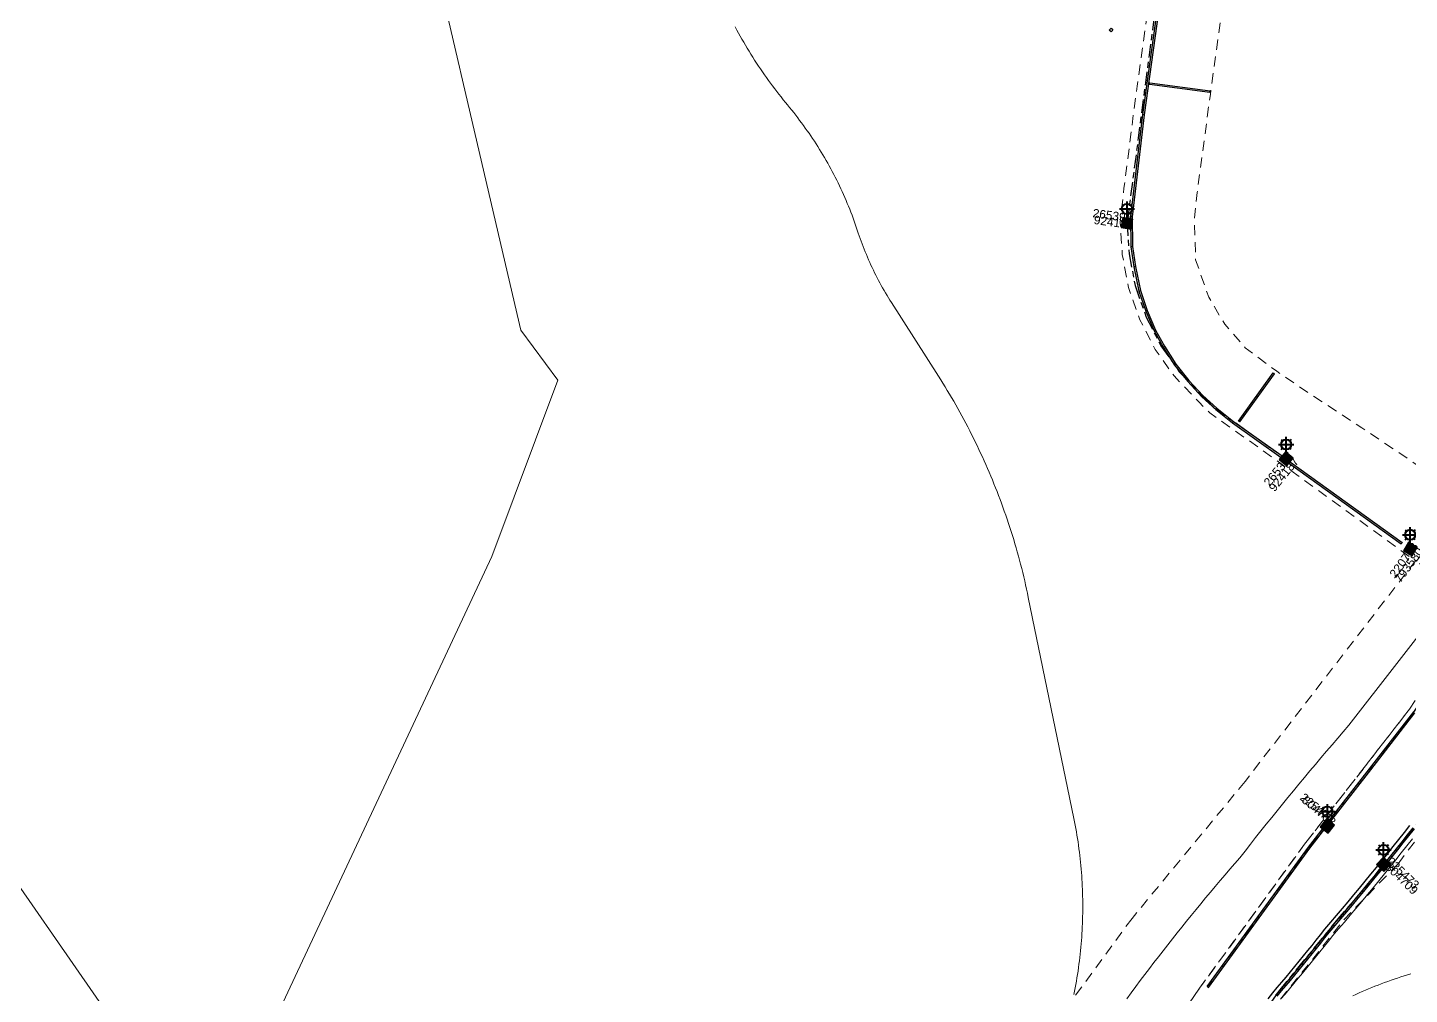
# Model space of a CAD drawing. Header units: metres. Extents: x 302931 to 308644, y 6253878 to 6257414.
# Drawn here: x 306748.6 to 307155, y 6254783.2 to 6255067.6 of the extents above; entities that cross this region are included whole.
import ezdxf
from ezdxf.enums import TextEntityAlignment as Align

# ---------------------------------------------------------------- set-up
doc = ezdxf.new("R2010")
doc.units = ezdxf.units.M
doc.linetypes.add('Cable Exist UG', pattern=[8.2, 4, -1.2, 1.8, -1.2])
doc.linetypes.add('Dash', pattern=[5, 3, -2])
doc.layers.get('0').update_dxf_attribs({"color": 6})
for name, color, linetype, lineweight in [('Cadastre Developer_SP_EXT', 9, 'Continuous', 5), ('Cadastre Land Parcels_SP_EXT', 9, 'Continuous', 5), ('Cadastre Roads_SP_EXT', 9, 'Continuous', 5)]:
    doc.layers.add(name, color=color, linetype=linetype, lineweight=lineweight)
for name, color, linetype in [('Duct_SP_EXT', 7, 'Continuous'), ('Equip_SP_SL_EXT', 7, 'Continuous'), ('Mains_HV_EXT', 7, 'Continuous'), ('Mains_LV_SL_EXT', 7, 'Continuous'), ('Mains_SL_EXT', 7, 'Continuous'), ('Services_SP_EXT', 7, 'Continuous'), ('SupportsUG_SP_LV_SL_EXT', 7, 'Continuous')]:
    doc.layers.add(name, color=color, linetype=linetype)
doc.styles.add('COLUMN_LABEL', font='arial.ttf')
doc.styles.add('iecARIAL', font='arial.ttf', dxfattribs={"height": 2})
doc.styles.add('POLE_LABEL', font='arial.ttf')
doc.styles.get("Standard").update_dxf_attribs({"font": 'arial.ttf'})

# ---------------------------------------------------------------- blocks, each defined once
blk = doc.blocks.new('COLUMN_EXT')
blk.add_hatch(color=256).paths.add_polyline_path([(-1.49, 1.48), (-1.49, -1.49), (1.48, -1.49), (1.48, 1.48)])
blk.add_lwpolyline([(-1.49, -1.49), (1.48, -1.49), (1.48, 1.48), (-1.49, 1.48)], close=True)
for tag, height, style, flags, p in [('STRUCTURE_PLANT_NUMBER', 0.2, 'POLE_LABEL', 9, (1.81, 0.03)), ('ASSET_NUM', 2.5, 'COLUMN_LABEL', 8, (2, 2)), ('STREET_CODE', 0.2, 'COLUMN_LABEL', 9, (1.81, -0.2))]:
    blk.add_attdef(tag, text='', height=height, dxfattribs=dict(style=style, flags=flags)).set_placement(p, align=Align.MIDDLE_LEFT)
at = {"flags": 1}
blk.add_attdef('Z', (1.81, -2.35), '', height=0.2, dxfattribs=at)
at = {"flags": 9}
for tag, p in [('COLUMN_TYPE', (1.81, -0.4)), ('OWNED_BY', (1.81, -0.6)), ('STATE', (1.81, -0.8)), ('USAGE', (1.81, -1)), ('STREETNAME', (1.81, -1.6)), ('SUBURB', (1.81, -1.8)), ('LEGEND', (1.81, -1.2)), ('LOCATION', (1.81, -1.4)), ('NOTES', (1.81, -2))]:
    blk.add_attdef(tag, text='', height=0.2, dxfattribs=at).set_placement(p, align=Align.MIDDLE_LEFT)
blk = doc.blocks.new('SL_LANTERN_EXT')
at = {"lineweight": 40}
for p, q in [((-2.25, 4.22), (2.25, 4.22)), ((-1.46, 5.68), (-1.06, 5.28)), ((0, 1.97), (0, 6.47)), ((1.46, 5.68), (1.06, 5.28)), ((-1.46, 2.76), (-1.06, 3.16)), ((0, 0), (0, 2.72)), ((1.46, 2.76), (1.06, 3.16))]:
    blk.add_line(p, q, dxfattribs=at)
blk.add_circle((0, 4.22), 1.5, dxfattribs=at)
at = {"style": 'iecARIAL', "flags": 8}
blk.add_attdef('ASSET_NUM', (1.5, 1.5), '', height=2.5, dxfattribs=at)
for tag, p, height, flags in [('OPERATING_VOLTAGE', (0.98, -1.65), 0.2, 9), ('ORIENTATION', (0.98, -1.85), 0.2, 9), ('OWNED_BY', (0.98, -2.05), 0.2, 9), ('STATE', (0.98, -2.25), 0.2, 9), ('CONSTRUCTED_VOLTAGE', (0.98, -0.65), 0.2, 9), ('CONTROL_TYPE', (0.98, -0.85), 0.2, 9), ('LANTERN_PURPOSE', (0.98, -1.05), 0.2, 9), ('LANTERN_TYPE', (0.98, -1.25), 0.2, 9), ('NO_PHASES', (0.98, -1.45), 0.2, 9), ('USAGE', (0.98, -2.45), 0.2, 9), ('CEXIST', (0.98, -2.65), 0.2, 9), ('CNEW', (0.98, -2.85), 0.2, 9), ('CNUMBER', (0.98, -3.05), 0.2, 9), ('CREMOVE', (0.98, -3.25), 0.2, 9), ('CREPLACE', (0.98, -3.45), 0.2, 9), ('LKINGHEIGHT', (0.98, -3.65), 0.2, 9), ('LBRACKET', (0.98, -3.85), 0.2, 9), ('LBRACKETVOCAB', (0.98, -4.05), 0.2, 9), ('LCATEGORY', (0.98, -4.25), 0.2, 9), ('LNUMBER', (2.18, -3.25), 2.5, 8), ('LCHARGE1', (0.98, -4.45), 0.2, 9), ('LCHARGE1PERCENT', (0.98, -4.65), 0.2, 9), ('LCHARGE2', (0.98, -4.85), 0.2, 9), ('LCHARGE2PERCENT', (0.98, -5.05), 0.2, 9), ('LCHARGE3', (0.98, -5.25), 0.2, 9), ('LCHARGE3PERCENT', (0.98, -5.45), 0.2, 9), ('LEXIST', (0.98, -5.65), 0.2, 9), ('LLAMP', (0.98, -5.85), 0.2, 9), ('LLAMPVOCAB', (0.98, -6.05), 0.2, 9), ('LMAST', (0.98, -6.25), 0.2, 9), ('LMASTVOCAB', (0.98, -6.45), 0.2, 9), ('LNEW', (0.98, -6.65), 0.2, 9), ('LANTNUMBER', (0.98, -6.85), 0.2, 9), ('LOUTREACH', (0.98, -7.25), 0.2, 9), ('LOUTREACHVOCAB', (0.98, -7.45), 0.2, 9), ('LRATECODE', (0.98, -7.65), 0.2, 9), ('LREMOVE', (0.98, -7.85), 0.2, 9), ('LREPLACE', (0.98, -8.05), 0.2, 9), ('LTYPE', (0.98, -8.25), 0.2, 9), ('STREETNAME', (0.98, -9.25), 0.2, 9), ('SUBURB', (0.98, -9.45), 0.2, 1), ('LTYPEVOCAB', (0.98, -8.45), 0.2, 9), ('LEGEND', (0.98, -8.65), 0.2, 9), ('LOCATION', (0.98, -8.85), 0.2, 9), ('NOTES', (0.98, -9.05), 0.2, 9)]:
    blk.add_attdef(tag, p, '', height=height, dxfattribs=dict(flags=flags))
blk = doc.blocks.new('CCP_EXT')
blk.add_wipeout([(0, 0.57), (0.57, 0), (0, -0.57), (-0.57, 0)])
blk.add_lwpolyline([(-0.57, 0), (0, 0.57), (0.57, 0), (0, -0.57), (-0.57, 0)])
at = {"flags": 1}
blk.add_attdef('Z', (0, 0), '', height=0.2, dxfattribs=at)
at = {"flags": 9}
for tag, p in [('CCP_TYPE', (0, 0)), ('CONSTRUCTED_VOLTAGE', (0, -0.2)), ('OPERATING_VOLTAGE', (0, -0.6)), ('ORIENTATION', (0, -0.8)), ('OWNED_BY', (0, -1)), ('STATE', (0, -1.8)), ('NO_PHASES', (0, -0.4)), ('USAGE', (0, -1.2)), ('LEGEND', (0, -1.4)), ('LIFE_SUPPORT', (0, -1.6)), ('NOTES', (0, -2))]:
    blk.add_attdef(tag, text='', height=0.2, dxfattribs=at).set_placement(p, align=Align.MIDDLE_LEFT)

msp = doc.modelspace()

# ---------------------------------------------------------------- linework, layer by layer
at = {"layer": 'Cadastre Developer_SP_EXT', "linetype": 'Dash', "flags": 128}
msp.add_lwpolyline([(307273.18, 6255293.24), (307277.26, 6255322.96), (307270.43, 6255323.54), (307264.45, 6255324.25), (307260.33, 6255323.88), (307250.8, 6255322.81), (307239.23, 6255323.38), (307232.14, 6255324.29), (307188.67, 6255330.25), (307188.67, 6255330.25), (307187.22, 6255330.5), (307178.17, 6255331.76), (307171.67, 6255332.56), (307161.41, 6255334.19), (307149.23, 6255336.3), (307145.41, 6255338.61), (307141.2, 6255342.6), (307135.55, 6255347.79), (307129.68, 6255349.83), (307123.55, 6255350.48), (307115.22, 6255348.79), (307111.48, 6255346.25), (307107.27, 6255343.25), (307103.88, 6255339.13), (307100.9, 6255332.82), (307100.25, 6255326.91), (307101.49, 6255319.95), (307103.4, 6255315.65), (307107.02, 6255310.29), (307108.57, 6255302.08), (307108.47, 6255299.43), (307099.78, 6255234.62), (307098.81, 6255227.74), (307091.57, 6255171.98), (307089.03, 6255153.64), (307079.02, 6255079.3), (307074.91, 6255050.45), (307071.05, 6255020.4), (307069.97, 6255010.27), (307070.57, 6255000.85), (307072.38, 6254991.2), (307075.76, 6254981.66), (307080.22, 6254972.97), (307085.78, 6254965.13), (307093.14, 6254957.4), (307096.28, 6254954.27), (307102.79, 6254949.68), (307117.58, 6254939.12), (307155.38, 6254911.73), (307157.06, 6254910.66), (307157.06, 6254910.66), (307171.64, 6254929.13), (307170.23, 6254930.16), (307168.02, 6254931.75), (307141.05, 6254949.86), (307126.63, 6254959.28), (307116.01, 6254966.52), (307106.71, 6254973.4), (307100.68, 6254980.4), (307095.97, 6254988.36), (307092.11, 6254999.34), (307091.75, 6255011.65), (307092.59, 6255019.14), (307096.46, 6255047.98), (307104.66, 6255107.36), (307112.87, 6255169.27), (307121.08, 6255232.27), (307130.01, 6255297.32), (307130.73, 6255301.42), (307132.78, 6255306.25), (307136.89, 6255310.35), (307139.78, 6255312.28), (307143.89, 6255313.49), (307152.7, 6255313.25), (307172.49, 6255310.47), (307238.08, 6255302.08), (307245.56, 6255300.15), (307251.96, 6255297.01), (307260.04, 6255294.55), (307273.18, 6255293.24)], close=True, dxfattribs=at)
at = {"layer": 'Cadastre Developer_SP_EXT', "linetype": 'Dash'}
for points in [[(307070.29, 6254751.5), (307093.31, 6254784.99), (307124.18, 6254827.37), (307155.05, 6254867.13), (307164.98, 6254882.59), (307166.56, 6254886.99), (307167.21, 6254890.46), (307167.3, 6254893.66), (307166.26, 6254899.16), (307164.4, 6254903.17), (307162.54, 6254905.81), (307160.34, 6254908.05), (307156.85, 6254910.82), (307106.65, 6254845.81), (307073.43, 6254805.52), (307055.97, 6254781.76)], [(307155.05, 6254867.13), (307142.11, 6254850.46), (307124.18, 6254827.37), (307093.31, 6254784.99), (307070.29, 6254751.5)], [(307117.13, 6254781.73), (307135.69, 6254805.13), (307151.65, 6254821.61), (307162.5, 6254835.94)]]:
    msp.add_lwpolyline(points, dxfattribs=at)
at = {"layer": 'Cadastre Land Parcels_SP_EXT', "linetype": 'Continuous'}
for points in [[(306705.58, 6254873.46), (306802.08, 6254734.39), (306885.2, 6254912.02), (306904.57, 6254963.94), (306893.65, 6254978.63), (306876.18, 6255053.88), (306875.69, 6255056.01), (306865.68, 6255098.92), (306853.57, 6255226.49), (306851.73, 6255258.09), (306840.61, 6255276.6), (306834.16, 6255290.52), (306833.17, 6255309.12), (306835.01, 6255325.74), (306838.15, 6255340.67), (306923.82, 6255531.57)], [(306923.82, 6255531.57), (306838.15, 6255340.67), (306835.01, 6255325.74), (306833.17, 6255309.12), (306834.16, 6255290.52), (306840.61, 6255276.6), (306851.73, 6255258.09), (306853.57, 6255226.49), (306865.68, 6255098.92), (306875.69, 6255056.01), (306876.18, 6255053.88), (306893.65, 6254978.63), (306904.57, 6254963.94), (306885.2, 6254912.02), (306802.08, 6254734.39)], [(306956.73, 6255067.82), (306957.22, 6255066.92), (306957.71, 6255066.01), (306958.21, 6255065.11), (306958.72, 6255064.21), (306959.23, 6255063.32), (306959.75, 6255062.43), (306960.28, 6255061.54), (306960.81, 6255060.67), (306961.35, 6255059.79), (306961.9, 6255058.92), (306962.45, 6255058.05), (306963.01, 6255057.19), (306963.58, 6255056.33), (306964.15, 6255055.48), (306964.73, 6255054.63), (306965.32, 6255053.79), (306965.91, 6255052.95), (306966.51, 6255052.12), (306967.11, 6255051.29), (306967.72, 6255050.47), (306968.34, 6255049.65), (306968.97, 6255048.84), (306969.59, 6255048.03), (306970.23, 6255047.23), (306970.87, 6255046.43), (306971.52, 6255045.64), (306972.13, 6255044.89), (306972.74, 6255044.14), (306973.34, 6255043.38), (306973.93, 6255042.61), (306974.52, 6255041.84), (306975.1, 6255041.08), (306975.67, 6255040.34), (306976.24, 6255039.58), (306976.8, 6255038.83), (306977.35, 6255038.07), (306977.9, 6255037.3), (306978.44, 6255036.53), (306978.97, 6255035.75), (306979.5, 6255034.97), (306980.02, 6255034.19), (306980.53, 6255033.4), (306981.03, 6255032.61), (306981.53, 6255031.81), (306982.03, 6255031.01), (306982.51, 6255030.2), (306982.99, 6255029.39), (306983.46, 6255028.58), (306983.93, 6255027.76), (306984.39, 6255026.94), (306984.84, 6255026.12), (306985.28, 6255025.29), (306985.72, 6255024.45), (306986.15, 6255023.62), (306986.57, 6255022.78), (306986.99, 6255021.93), (306987.4, 6255021.09), (306987.8, 6255020.24), (306988.19, 6255019.38), (306988.58, 6255018.53), (306988.96, 6255017.67), (306989.33, 6255016.8), (306989.69, 6255015.93), (306990.05, 6255015.06), (306990.4, 6255014.19), (306990.74, 6255013.32), (306991.08, 6255012.44), (306991.41, 6255011.56), (306991.73, 6255010.67), (306992.04, 6255009.79), (306992.34, 6255008.9), (306992.64, 6255008.01), (306992.91, 6255007.19), (306993.19, 6255006.38), (306993.48, 6255005.58), (306993.77, 6255004.77), (306994.06, 6255003.98), (306994.36, 6255003.19), (306994.67, 6255002.41), (306994.98, 6255001.63), (306995.3, 6255000.86), (306995.63, 6255000.08), (306995.96, 6254999.31), (306996.3, 6254998.55), (306996.65, 6254997.78), (306997, 6254997.02), (306997.37, 6254996.26), (306997.74, 6254995.51), (306998.11, 6254994.75), (306998.5, 6254994.01), (306998.88, 6254993.26), (306999.28, 6254992.52), (306999.68, 6254991.78), (307000.09, 6254991.05), (307000.51, 6254990.31), (307000.94, 6254989.59), (307001.37, 6254988.86), (307001.8, 6254988.14), (307002.25, 6254987.43), (307002.7, 6254986.71), (307016.5, 6254965.07), (307017.16, 6254964.02), (307017.82, 6254962.98), (307018.46, 6254961.93), (307019.1, 6254960.88), (307019.74, 6254959.82), (307020.36, 6254958.76), (307020.98, 6254957.69), (307021.59, 6254956.63), (307022.2, 6254955.55), (307022.8, 6254954.48), (307023.39, 6254953.4), (307023.97, 6254952.31), (307024.55, 6254951.23), (307025.12, 6254950.14), (307025.68, 6254949.04), (307026.24, 6254947.95), (307026.79, 6254946.85), (307027.33, 6254945.75), (307027.87, 6254944.64), (307028.39, 6254943.53), (307028.91, 6254942.42), (307029.43, 6254941.3), (307029.93, 6254940.18), (307030.43, 6254939.06), (307030.92, 6254937.93), (307031.41, 6254936.8), (307031.89, 6254935.67), (307032.36, 6254934.54), (307032.82, 6254933.4), (307033.27, 6254932.26), (307033.72, 6254931.12), (307034.16, 6254929.98), (307034.6, 6254928.83), (307035.02, 6254927.68), (307035.45, 6254926.51), (307035.87, 6254925.33), (307036.29, 6254924.14), (307036.7, 6254922.96), (307037.11, 6254921.77), (307037.5, 6254920.57), (307037.89, 6254919.38), (307038.27, 6254918.18), (307038.65, 6254916.98), (307039.01, 6254915.77), (307039.35, 6254914.57), (307039.69, 6254913.36), (307040.03, 6254912.15), (307040.35, 6254910.94), (307040.67, 6254909.72), (307040.98, 6254908.51), (307041.28, 6254907.29), (307041.58, 6254906.07), (307041.86, 6254904.85), (307042.14, 6254903.63), (307042.41, 6254902.4), (307042.68, 6254901.18), (307042.93, 6254899.95), (307056.31, 6254834.92), (307056.52, 6254833.94), (307056.71, 6254832.96), (307056.89, 6254831.97), (307057.07, 6254830.99), (307057.24, 6254830), (307057.4, 6254829.01), (307057.55, 6254828.02), (307057.69, 6254827.03), (307057.83, 6254826.03), (307057.96, 6254825.04), (307058.08, 6254824.04), (307058.19, 6254823.05), (307058.3, 6254822.05), (307058.4, 6254821.05), (307058.48, 6254820.06), (307058.57, 6254819.06), (307058.64, 6254818.06), (307058.7, 6254817.06), (307058.76, 6254816.06), (307058.81, 6254815.06), (307058.85, 6254814.06), (307058.89, 6254813.05), (307058.91, 6254812.05), (307058.93, 6254811.05), (307058.94, 6254810.05), (307058.94, 6254809.05), (307058.93, 6254808.05), (307058.92, 6254807.04), (307058.91, 6254806.04), (307058.88, 6254805.03), (307058.85, 6254804.03), (307058.81, 6254803.03), (307058.76, 6254802.03), (307058.7, 6254801.02), (307058.63, 6254800.02), (307058.56, 6254799.02), (307058.48, 6254798.02), (307058.39, 6254797.02), (307058.29, 6254796.03), (307058.19, 6254795.03), (307058.08, 6254794.03), (307057.96, 6254793.03), (307057.83, 6254792.04), (307057.69, 6254791.05), (307057.55, 6254790.05), (307057.39, 6254789.06), (307057.23, 6254788.07), (307057.07, 6254787.08), (307056.89, 6254786.09), (307056.71, 6254785.11), (307056.52, 6254784.12), (307056.32, 6254783.14)], [(307056.32, 6254783.14), (307056.52, 6254784.12), (307056.71, 6254785.11), (307056.89, 6254786.09), (307057.07, 6254787.08), (307057.23, 6254788.07), (307057.39, 6254789.06), (307057.55, 6254790.05), (307057.69, 6254791.05), (307057.83, 6254792.04), (307057.96, 6254793.03), (307058.08, 6254794.03), (307058.19, 6254795.03), (307058.29, 6254796.03), (307058.39, 6254797.02), (307058.48, 6254798.02), (307058.56, 6254799.02), (307058.63, 6254800.02), (307058.7, 6254801.02), (307058.76, 6254802.03), (307058.81, 6254803.03), (307058.85, 6254804.03), (307058.88, 6254805.03), (307058.91, 6254806.04), (307058.92, 6254807.04), (307058.93, 6254808.05), (307058.94, 6254809.05), (307058.94, 6254810.05), (307058.93, 6254811.05), (307058.91, 6254812.05), (307058.89, 6254813.05), (307058.85, 6254814.06), (307058.81, 6254815.06), (307058.76, 6254816.06), (307058.7, 6254817.06), (307058.64, 6254818.06), (307058.57, 6254819.06), (307058.48, 6254820.06), (307058.4, 6254821.05), (307058.3, 6254822.05), (307058.19, 6254823.05), (307058.08, 6254824.04), (307057.96, 6254825.04), (307057.83, 6254826.03), (307057.69, 6254827.03), (307057.55, 6254828.02), (307057.4, 6254829.01), (307057.24, 6254830), (307057.07, 6254830.99), (307056.89, 6254831.97), (307056.71, 6254832.96), (307056.52, 6254833.94), (307056.31, 6254834.92), (307042.93, 6254899.95), (307042.68, 6254901.18), (307042.41, 6254902.4), (307042.14, 6254903.63), (307041.86, 6254904.85), (307041.58, 6254906.07), (307041.28, 6254907.29), (307040.98, 6254908.51), (307040.67, 6254909.72), (307040.35, 6254910.94), (307040.03, 6254912.15), (307039.69, 6254913.36), (307039.35, 6254914.57), (307039.01, 6254915.77), (307038.65, 6254916.98), (307038.27, 6254918.18), (307037.89, 6254919.38), (307037.5, 6254920.57), (307037.11, 6254921.77), (307036.7, 6254922.96), (307036.29, 6254924.14), (307035.87, 6254925.33), (307035.45, 6254926.51), (307035.02, 6254927.68), (307034.6, 6254928.83), (307034.16, 6254929.98), (307033.72, 6254931.12), (307033.27, 6254932.26), (307032.82, 6254933.4), (307032.36, 6254934.54), (307031.89, 6254935.67), (307031.41, 6254936.8), (307030.92, 6254937.93), (307030.43, 6254939.06), (307029.93, 6254940.18), (307029.43, 6254941.3), (307028.91, 6254942.42), (307028.39, 6254943.53), (307027.87, 6254944.64), (307027.33, 6254945.75), (307026.79, 6254946.85), (307026.24, 6254947.95), (307025.68, 6254949.04), (307025.12, 6254950.14), (307024.55, 6254951.23), (307023.97, 6254952.31), (307023.39, 6254953.4), (307022.8, 6254954.48), (307022.2, 6254955.55), (307021.59, 6254956.63), (307020.98, 6254957.69), (307020.36, 6254958.76), (307019.74, 6254959.82), (307019.1, 6254960.88), (307018.46, 6254961.93), (307017.82, 6254962.98), (307017.16, 6254964.02), (307016.5, 6254965.07), (307002.7, 6254986.71), (307002.25, 6254987.43), (307001.8, 6254988.14), (307001.37, 6254988.86), (307000.94, 6254989.59), (307000.51, 6254990.31), (307000.09, 6254991.05), (306999.68, 6254991.78), (306999.28, 6254992.52), (306998.88, 6254993.26), (306998.5, 6254994.01), (306998.11, 6254994.75), (306997.74, 6254995.51), (306997.37, 6254996.26), (306997, 6254997.02), (306996.65, 6254997.78), (306996.3, 6254998.55), (306995.96, 6254999.31), (306995.63, 6255000.08), (306995.3, 6255000.86), (306994.98, 6255001.63), (306994.67, 6255002.41), (306994.36, 6255003.19), (306994.06, 6255003.98), (306993.77, 6255004.77), (306993.48, 6255005.58), (306993.19, 6255006.38), (306992.91, 6255007.19), (306992.64, 6255008.01), (306992.34, 6255008.9), (306992.04, 6255009.79), (306991.73, 6255010.67), (306991.41, 6255011.56), (306991.08, 6255012.44), (306990.74, 6255013.32), (306990.4, 6255014.19), (306990.05, 6255015.06), (306989.69, 6255015.93), (306989.33, 6255016.8), (306988.96, 6255017.67), (306988.58, 6255018.53), (306988.19, 6255019.38), (306987.8, 6255020.24), (306987.4, 6255021.09), (306986.99, 6255021.93), (306986.57, 6255022.78), (306986.15, 6255023.62), (306985.72, 6255024.45), (306985.28, 6255025.29), (306984.84, 6255026.12), (306984.39, 6255026.94), (306983.93, 6255027.76), (306983.46, 6255028.58), (306982.99, 6255029.39), (306982.51, 6255030.2), (306982.03, 6255031.01), (306981.53, 6255031.81), (306981.03, 6255032.61), (306980.53, 6255033.4), (306980.02, 6255034.19), (306979.5, 6255034.97), (306978.97, 6255035.75), (306978.44, 6255036.53), (306977.9, 6255037.3), (306977.35, 6255038.07), (306976.8, 6255038.83), (306976.24, 6255039.58), (306975.67, 6255040.34), (306975.1, 6255041.08), (306974.52, 6255041.84), (306973.93, 6255042.61), (306973.34, 6255043.38), (306972.74, 6255044.14), (306972.13, 6255044.89), (306971.52, 6255045.64), (306970.87, 6255046.43), (306970.23, 6255047.23), (306969.59, 6255048.03), (306968.97, 6255048.84), (306968.34, 6255049.65), (306967.72, 6255050.47), (306967.11, 6255051.29), (306966.51, 6255052.12), (306965.91, 6255052.95), (306965.32, 6255053.79), (306964.73, 6255054.63), (306964.15, 6255055.48), (306963.58, 6255056.33), (306963.01, 6255057.19), (306962.45, 6255058.05), (306961.9, 6255058.92), (306961.35, 6255059.79), (306960.81, 6255060.67), (306960.28, 6255061.54), (306959.75, 6255062.43), (306959.23, 6255063.32), (306958.72, 6255064.21), (306958.21, 6255065.11), (306957.71, 6255066.01), (306957.22, 6255066.92), (306956.73, 6255067.82)], [(307071.89, 6254781.89), (307073.2, 6254783.67), (307074.52, 6254785.45), (307075.85, 6254787.22), (307077.18, 6254788.99), (307078.52, 6254790.76), (307079.86, 6254792.52), (307081.21, 6254794.27), (307082.57, 6254796.02), (307083.93, 6254797.77), (307085.3, 6254799.51), (307086.68, 6254801.24), (307088.06, 6254802.97), (307089.45, 6254804.7), (307090.84, 6254806.42), (307092.24, 6254808.14), (307093.65, 6254809.85), (307095.06, 6254811.56), (307096.48, 6254813.26), (307097.9, 6254814.96), (307099.33, 6254816.65), (307100.77, 6254818.34), (307102.21, 6254820.02), (307103.66, 6254821.69), (307105.12, 6254823.37), (307106.67, 6254825.36), (307108.22, 6254827.35), (307109.78, 6254829.33), (307111.35, 6254831.31), (307112.92, 6254833.28), (307114.5, 6254835.25), (307116.09, 6254837.22), (307117.68, 6254839.18), (307119.27, 6254841.13), (307120.88, 6254843.09), (307122.49, 6254845.03), (307124.1, 6254846.98), (307125.72, 6254848.91), (307127.34, 6254850.85), (307128.97, 6254852.77), (307130.61, 6254854.7), (307132.25, 6254856.62), (307133.9, 6254858.53), (307135.55, 6254860.44), (307137.21, 6254862.34), (307166.12, 6254899.54)], [(307155.88, 6254828.92), (307154.25, 6254826.85), (307152.61, 6254824.79), (307150.96, 6254822.74), (307149.31, 6254820.69), (307147.65, 6254818.65), (307145.99, 6254816.61), (307144.32, 6254814.57), (307142.65, 6254812.54), (307140.97, 6254810.51), (307139.28, 6254808.49), (307137.59, 6254806.48), (307135.89, 6254804.47), (307134.18, 6254802.46), (307132.47, 6254800.46), (307131.22, 6254798.88), (307129.96, 6254797.3), (307128.69, 6254795.72), (307127.43, 6254794.15), (307126.15, 6254792.59), (307124.88, 6254791.02), (307123.6, 6254789.46), (307122.32, 6254787.91), (307121.03, 6254786.36), (307119.74, 6254784.81), (307118.44, 6254783.27), (307117.13, 6254781.73)], [(307155.38, 6254789.21), (307154.41, 6254788.91), (307153.44, 6254788.61), (307152.48, 6254788.3), (307151.52, 6254787.98), (307150.56, 6254787.66), (307149.6, 6254787.32), (307148.64, 6254786.98), (307147.69, 6254786.63), (307146.74, 6254786.28), (307145.8, 6254785.92), (307144.86, 6254785.55), (307143.92, 6254785.17), (307142.98, 6254784.79), (307142.04, 6254784.39), (307141.11, 6254784), (307140.19, 6254783.59), (307139.26, 6254783.18), (307138.34, 6254782.76)], [(307138.34, 6254782.76), (307139.26, 6254783.18), (307140.19, 6254783.59), (307141.11, 6254784), (307142.04, 6254784.39), (307142.98, 6254784.79), (307143.92, 6254785.17), (307144.86, 6254785.55), (307145.8, 6254785.92), (307146.74, 6254786.28), (307147.69, 6254786.63), (307148.64, 6254786.98), (307149.6, 6254787.32), (307150.56, 6254787.66), (307151.52, 6254787.98), (307152.48, 6254788.3), (307153.44, 6254788.61), (307154.41, 6254788.91), (307155.38, 6254789.21)]]:
    msp.add_lwpolyline(points, dxfattribs=at)
at = {"layer": 'Cadastre Roads_SP_EXT', "linetype": 'Continuous'}
for points in [[(307166.12, 6254899.54), (307137.21, 6254862.34), (307135.55, 6254860.44), (307133.9, 6254858.53), (307132.25, 6254856.62), (307130.61, 6254854.7), (307128.97, 6254852.77), (307127.34, 6254850.85), (307125.72, 6254848.91), (307124.1, 6254846.98), (307122.49, 6254845.03), (307120.88, 6254843.09), (307119.27, 6254841.13), (307117.68, 6254839.18), (307116.09, 6254837.22), (307114.5, 6254835.25), (307112.92, 6254833.28), (307111.35, 6254831.31), (307109.78, 6254829.33), (307108.22, 6254827.35), (307106.67, 6254825.36), (307105.12, 6254823.37), (307103.66, 6254821.69), (307102.21, 6254820.02), (307100.77, 6254818.34), (307099.33, 6254816.65), (307097.9, 6254814.96), (307096.48, 6254813.26), (307095.06, 6254811.56), (307093.65, 6254809.85), (307092.24, 6254808.14), (307090.84, 6254806.42), (307089.45, 6254804.7), (307088.06, 6254802.97), (307086.68, 6254801.24), (307085.3, 6254799.51), (307083.93, 6254797.77), (307082.57, 6254796.02), (307081.21, 6254794.27), (307079.86, 6254792.52), (307078.52, 6254790.76), (307077.18, 6254788.99), (307075.85, 6254787.22), (307074.52, 6254785.45), (307073.2, 6254783.67), (307071.89, 6254781.89)], [(307117.13, 6254781.73), (307118.44, 6254783.27), (307119.74, 6254784.81), (307121.03, 6254786.36), (307122.32, 6254787.91), (307123.6, 6254789.46), (307124.88, 6254791.02), (307126.15, 6254792.59), (307127.43, 6254794.15), (307128.69, 6254795.72), (307129.96, 6254797.3), (307131.22, 6254798.88), (307132.47, 6254800.46), (307134.18, 6254802.46), (307135.89, 6254804.47), (307137.59, 6254806.48), (307139.28, 6254808.49), (307140.97, 6254810.51), (307142.65, 6254812.54), (307144.32, 6254814.57), (307145.99, 6254816.61), (307147.65, 6254818.65), (307149.31, 6254820.69), (307150.96, 6254822.74), (307152.61, 6254824.79), (307154.25, 6254826.85), (307155.88, 6254828.92)]]:
    msp.add_lwpolyline(points, dxfattribs=at)
at = {"layer": 'Duct_SP_EXT'}
for p, q in [((307080.69, 6255072.33), (307076.52, 6255042.08)), ((307081.17, 6255072.27), (307076.99, 6255042.02)), ((307078.63, 6255051.42), (307078.6, 6255051.18)), ((307078.63, 6255051.42), (307096.38, 6255049.07)), ((307078.57, 6255050.95), (307078.6, 6255051.18)), ((307078.57, 6255050.95), (307096.32, 6255048.6)), ((307096.32, 6255048.6), (307096.35, 6255048.83)), ((307096.38, 6255049.07), (307096.35, 6255048.83)), ((307076.52, 6255042.08), (307072.94, 6255012.03)), ((307076.99, 6255042.02), (307073.42, 6255011.98)), ((307076.52, 6255042.08), (307076.75, 6255042.05)), ((307076.99, 6255042.02), (307076.75, 6255042.05)), ((307072.94, 6255012.03), (307073.18, 6255012)), ((307072.94, 6255012), (307073.18, 6255012)), ((307072.94, 6255012), (307073.06, 6255003.15)), ((307073.42, 6255012.01), (307073.18, 6255012)), ((307073.42, 6255011.98), (307073.18, 6255012)), ((307073.42, 6255012.01), (307073.54, 6255003.19)), ((307073.06, 6255003.15), (307073.3, 6255003.17)), ((307073.06, 6255003.15), (307073.93, 6254997.25)), ((307073.54, 6255003.19), (307073.3, 6255003.17)), ((307073.54, 6255003.19), (307074.4, 6254997.33)), ((307073.93, 6254997.25), (307074.17, 6254997.29)), ((307073.93, 6254997.25), (307075.46, 6254990.12)), ((307074.4, 6254997.33), (307074.17, 6254997.29)), ((307074.4, 6254997.33), (307075.92, 6254990.24)), ((307075.46, 6254990.12), (307075.69, 6254990.18)), ((307075.46, 6254990.12), (307077.46, 6254984.24)), ((307075.92, 6254990.24), (307075.69, 6254990.18)), ((307075.92, 6254990.24), (307077.91, 6254984.41)), ((307077.46, 6254984.24), (307077.69, 6254984.33)), ((307077.46, 6254984.24), (307079.93, 6254978.39)), ((307077.91, 6254984.41), (307077.69, 6254984.33)), ((307077.91, 6254984.41), (307080.36, 6254978.6)), ((307079.93, 6254978.39), (307080.15, 6254978.49)), ((307079.93, 6254978.39), (307082.6, 6254973.62)), ((307080.36, 6254978.6), (307080.15, 6254978.49)), ((307080.36, 6254978.6), (307083.01, 6254973.86)), ((307082.6, 6254973.62), (307082.81, 6254973.74)), ((307082.6, 6254973.62), (307085.96, 6254968.36)), ((307083.01, 6254973.86), (307082.81, 6254973.74)), ((307083.01, 6254973.86), (307086.35, 6254968.64)), ((307085.96, 6254968.36), (307086.15, 6254968.5)), ((307085.96, 6254968.36), (307089.79, 6254963.49)), ((307086.35, 6254968.64), (307086.15, 6254968.5)), ((307086.35, 6254968.64), (307090.16, 6254963.8)), ((307089.79, 6254963.49), (307089.98, 6254963.64)), ((307089.79, 6254963.49), (307093.94, 6254959.01)), ((307090.16, 6254963.8), (307089.98, 6254963.64)), ((307090.16, 6254963.8), (307094.28, 6254959.35)), ((307104.77, 6254951.88), (307114.91, 6254966.09)), ((307105.16, 6254951.6), (307115.31, 6254965.81)), ((307114.91, 6254966.09), (307115.11, 6254965.95)), ((307115.31, 6254965.81), (307115.11, 6254965.95)), ((307093.94, 6254959.01), (307094.11, 6254959.18)), ((307093.94, 6254959.01), (307098.04, 6254955.31)), ((307094.28, 6254959.35), (307094.11, 6254959.18)), ((307094.28, 6254959.35), (307098.36, 6254955.67)), ((307098.04, 6254955.31), (307098.2, 6254955.49)), ((307098.04, 6254955.31), (307102.96, 6254951.33)), ((307098.36, 6254955.67), (307098.2, 6254955.49)), ((307098.36, 6254955.67), (307103.25, 6254951.71)), ((307102.96, 6254951.33), (307103.1, 6254951.52)), ((307102.96, 6254951.33), (307117.3, 6254941.19)), ((307103.25, 6254951.71), (307103.1, 6254951.52)), ((307103.25, 6254951.71), (307117.58, 6254941.59)), ((307104.77, 6254951.88), (307104.97, 6254951.74)), ((307105.16, 6254951.6), (307104.97, 6254951.74)), ((307117.3, 6254941.19), (307117.44, 6254941.39)), ((307117.3, 6254941.19), (307117.44, 6254941.39)), ((307117.3, 6254941.19), (307152.61, 6254915.78)), ((307117.58, 6254941.59), (307117.44, 6254941.39)), ((307117.58, 6254941.58), (307117.44, 6254941.39)), ((307117.58, 6254941.58), (307152.89, 6254916.17)), ((307152.61, 6254915.78), (307152.75, 6254915.98)), ((307152.89, 6254916.17), (307152.75, 6254915.98)), ((307143.26, 6254849.56), (307156.25, 6254866.29)), ((307143.64, 6254849.27), (307156.64, 6254866.01)), ((307130.42, 6254833.02), (307143.26, 6254849.56)), ((307130.8, 6254832.72), (307143.64, 6254849.27)), ((307143.26, 6254849.56), (307143.45, 6254849.42)), ((307143.64, 6254849.27), (307143.45, 6254849.42)), ((307125.35, 6254826.49), (307130.42, 6254833.02)), ((307125.73, 6254826.2), (307130.8, 6254832.72)), ((307130.42, 6254833.02), (307130.61, 6254832.87)), ((307130.42, 6254833.02), (307130.61, 6254832.87)), ((307130.8, 6254832.72), (307130.61, 6254832.87)), ((307130.8, 6254832.72), (307130.61, 6254832.87)), ((307155.98, 6254832.18), (307154.36, 6254830.12)), ((307152.73, 6254828.06), (307151.09, 6254826.01)), ((307154.36, 6254830.12), (307152.73, 6254828.06)), ((307152.73, 6254828.06), (307152.92, 6254827.91)), ((307154.74, 6254829.82), (307153.11, 6254827.76)), ((307154.36, 6254830.12), (307154.55, 6254829.97)), ((307154.74, 6254829.82), (307154.55, 6254829.97)), ((307156.36, 6254831.89), (307154.74, 6254829.82)), ((307095.5, 6254785.51), (307125.35, 6254826.49)), ((307095.88, 6254785.22), (307125.73, 6254826.2)), ((307125.35, 6254826.49), (307125.54, 6254826.35)), ((307125.73, 6254826.2), (307125.54, 6254826.35)), ((307149.45, 6254823.96), (307147.8, 6254821.91)), ((307151.09, 6254826.01), (307149.45, 6254823.96)), ((307149.45, 6254823.96), (307149.64, 6254823.8)), ((307151.47, 6254825.71), (307149.83, 6254823.65)), ((307151.09, 6254826.01), (307151.28, 6254825.86)), ((307151.47, 6254825.71), (307151.28, 6254825.86)), ((307153.11, 6254827.76), (307151.47, 6254825.71)), ((307153.11, 6254827.76), (307152.92, 6254827.91)), ((307146.15, 6254819.87), (307144.49, 6254817.83)), ((307147.4, 6254821.41), (307146.15, 6254819.87)), ((307146.15, 6254819.87), (307146.34, 6254819.72)), ((307147.77, 6254821.11), (307146.52, 6254819.57)), ((307147.8, 6254821.91), (307147.4, 6254821.41)), ((307147.4, 6254821.41), (307147.59, 6254821.26)), ((307147.4, 6254821.41), (307147.59, 6254821.26)), ((307147.77, 6254821.11), (307147.59, 6254821.26)), ((307147.77, 6254821.11), (307147.59, 6254821.26)), ((307148.18, 6254821.61), (307147.77, 6254821.11)), ((307147.8, 6254821.91), (307147.99, 6254821.76)), ((307148.18, 6254821.61), (307147.99, 6254821.76)), ((307149.83, 6254823.65), (307148.18, 6254821.61)), ((307149.83, 6254823.65), (307149.64, 6254823.8)), ((307142.82, 6254815.8), (307141.15, 6254813.78)), ((307144.49, 6254817.83), (307142.82, 6254815.8)), ((307142.82, 6254815.8), (307143.01, 6254815.65)), ((307144.86, 6254817.53), (307143.19, 6254815.5)), ((307144.49, 6254817.83), (307144.68, 6254817.68)), ((307144.86, 6254817.53), (307144.68, 6254817.68)), ((307146.52, 6254819.57), (307144.86, 6254817.53)), ((307146.52, 6254819.57), (307146.34, 6254819.72)), ((307139.47, 6254811.76), (307137.79, 6254809.74)), ((307141.15, 6254813.78), (307139.47, 6254811.76)), ((307139.47, 6254811.76), (307139.66, 6254811.6)), ((307141.52, 6254813.47), (307139.84, 6254811.45)), ((307141.15, 6254813.78), (307141.34, 6254813.62)), ((307141.52, 6254813.47), (307141.34, 6254813.62)), ((307143.19, 6254815.5), (307141.52, 6254813.47)), ((307143.19, 6254815.5), (307143.01, 6254815.65)), ((307136.1, 6254807.73), (307134.41, 6254805.72)), ((307137.79, 6254809.74), (307136.1, 6254807.73)), ((307136.1, 6254807.73), (307136.29, 6254807.57)), ((307138.16, 6254809.43), (307136.47, 6254807.42)), ((307137.79, 6254809.74), (307137.98, 6254809.59)), ((307138.16, 6254809.43), (307137.98, 6254809.59)), ((307139.84, 6254811.45), (307138.16, 6254809.43)), ((307139.84, 6254811.45), (307139.66, 6254811.6)), ((307132.71, 6254803.72), (307130.97, 6254801.69)), ((307134.41, 6254805.72), (307132.71, 6254803.72)), ((307132.71, 6254803.72), (307132.89, 6254803.56)), ((307133.07, 6254803.41), (307132.89, 6254803.56)), ((307134.77, 6254805.41), (307133.07, 6254803.41)), ((307134.41, 6254805.72), (307134.59, 6254805.57)), ((307134.77, 6254805.41), (307134.59, 6254805.57)), ((307136.47, 6254807.42), (307134.77, 6254805.41)), ((307136.47, 6254807.42), (307136.29, 6254807.57)), ((307129.7, 6254800.08), (307128.44, 6254798.51)), ((307130.07, 6254799.78), (307128.82, 6254798.21)), ((307130.97, 6254801.69), (307129.7, 6254800.08)), ((307129.7, 6254800.08), (307129.89, 6254799.93)), ((307130.07, 6254799.78), (307129.89, 6254799.93)), ((307131.34, 6254801.39), (307130.07, 6254799.78)), ((307130.97, 6254801.69), (307131.16, 6254801.54)), ((307131.34, 6254801.39), (307131.16, 6254801.54)), ((307133.07, 6254803.41), (307131.34, 6254801.39)), ((307127.18, 6254796.94), (307125.92, 6254795.37)), ((307127.56, 6254796.64), (307126.29, 6254795.07)), ((307128.44, 6254798.51), (307127.18, 6254796.94)), ((307127.18, 6254796.94), (307127.37, 6254796.79)), ((307127.56, 6254796.64), (307127.37, 6254796.79)), ((307128.82, 6254798.21), (307127.56, 6254796.64)), ((307128.44, 6254798.51), (307128.63, 6254798.36)), ((307128.82, 6254798.21), (307128.63, 6254798.36)), ((307123.38, 6254792.25), (307122.1, 6254790.69)), ((307123.75, 6254791.94), (307122.47, 6254790.39)), ((307124.65, 6254793.81), (307123.38, 6254792.25)), ((307123.38, 6254792.25), (307123.56, 6254792.1)), ((307123.75, 6254791.94), (307123.56, 6254792.1)), ((307125.02, 6254793.51), (307123.75, 6254791.94)), ((307125.92, 6254795.37), (307124.65, 6254793.81)), ((307124.65, 6254793.81), (307124.84, 6254793.66)), ((307125.02, 6254793.51), (307124.84, 6254793.66)), ((307126.29, 6254795.07), (307125.02, 6254793.51)), ((307125.92, 6254795.37), (307126.11, 6254795.22)), ((307126.29, 6254795.07), (307126.11, 6254795.22)), ((307119.54, 6254787.6), (307118.25, 6254786.06)), ((307120.83, 6254789.14), (307119.54, 6254787.6)), ((307119.54, 6254787.6), (307119.72, 6254787.44)), ((307119.91, 6254787.29), (307119.72, 6254787.44)), ((307121.2, 6254788.84), (307119.91, 6254787.29)), ((307122.1, 6254790.69), (307120.83, 6254789.14)), ((307120.83, 6254789.14), (307121.01, 6254788.99)), ((307121.2, 6254788.84), (307121.01, 6254788.99)), ((307122.47, 6254790.39), (307121.2, 6254788.84)), ((307122.1, 6254790.69), (307122.29, 6254790.54)), ((307122.47, 6254790.39), (307122.29, 6254790.54)), ((307095.5, 6254785.51), (307095.69, 6254785.36)), ((307095.88, 6254785.22), (307095.69, 6254785.36)), ((307116.96, 6254784.52), (307115.63, 6254782.95)), ((307117.32, 6254784.21), (307116, 6254782.65)), ((307118.25, 6254786.06), (307116.96, 6254784.52)), ((307116.96, 6254784.52), (307117.14, 6254784.37)), ((307117.32, 6254784.21), (307117.14, 6254784.37)), ((307118.62, 6254785.75), (307117.32, 6254784.21)), ((307118.25, 6254786.06), (307118.43, 6254785.9)), ((307118.62, 6254785.75), (307118.43, 6254785.9)), ((307119.91, 6254787.29), (307118.62, 6254785.75))]:
    msp.add_line(p, q, dxfattribs=at)
at = {"layer": 'Mains_HV_EXT', "linetype": 'Cable Exist UG'}
msp.add_lwpolyline([(307113.43, 6254781.85), (307114.81, 6254783.62), (307116.15, 6254785.2), (307117.44, 6254786.74), (307118.73, 6254788.28), (307120.01, 6254789.82), (307121.29, 6254791.37), (307122.56, 6254792.92), (307123.83, 6254794.48), (307125.1, 6254796.04), (307126.36, 6254797.6), (307127.62, 6254799.17), (307128.87, 6254800.74), (307130.15, 6254802.37), (307131.9, 6254804.41), (307133.6, 6254806.41), (307135.29, 6254808.41), (307136.98, 6254810.42), (307138.66, 6254812.43), (307140.33, 6254814.45), (307142, 6254816.48), (307143.67, 6254818.51), (307145.33, 6254820.54), (307146.98, 6254822.58), (307148.62, 6254824.62), (307150.26, 6254826.67), (307151.9, 6254828.72), (307153.53, 6254830.78), (307155.15, 6254832.84)], dxfattribs=at)
at = {"layer": 'Mains_LV_SL_EXT', "linetype": 'Cable Exist UG'}
for points in [[(307081, 6255079.03), (307071.95, 6255010.05)], [(307071.96, 6255010.39), (307072.56, 6255001.1), (307074.32, 6254991.72), (307077.6, 6254982.46), (307081.94, 6254974.01), (307087.32, 6254966.4), (307094.57, 6254958.8), (307097.57, 6254955.8), (307103.95, 6254951.31), (307118.74, 6254940.75)]]:
    msp.add_lwpolyline(points, dxfattribs=at)
at = {"layer": 'Mains_SL_EXT', "linetype": 'Cable Exist UG'}
for points in [[(307130.85, 6254832.69), (307131.39, 6254834.21), (307156.26, 6254866.25), (307162.87, 6254875.92), (307164.18, 6254877.17)], [(307147.4, 6254821.43), (307148.99, 6254822.35), (307181.12, 6254864.93), (307181.79, 6254866.35)], [(307095.89, 6254785.12), (307096.83, 6254787.27), (307096.83, 6254787.27), (307125.38, 6254826.47), (307129.69, 6254832.02), (307130.87, 6254832.72)], [(307147.39, 6254821.42), (307146.57, 6254819.86), (307134.55, 6254806.11), (307116.53, 6254784.06), (307111.7, 6254777.26), (307110.17, 6254775.97)]]:
    msp.add_lwpolyline(points, dxfattribs=at)

# ---------------------------------------------------------------- block references
at = {"layer": 'Equip_SP_SL_EXT'}
ref = msp.add_blockref('SL_LANTERN_EXT', (307071.95, 6255010.05), dxfattribs=at)
ref.add_attrib('ASSET_NUM', '265396', dxfattribs={"layer": '0', "height": 2.5, "rotation": 352.3096, "style": 'iecARIAL'}).set_placement((307073.45, 6255011.55), align=Align.MIDDLE_RIGHT)
ref = msp.add_blockref('SL_LANTERN_EXT', (307118.74, 6254940.75), dxfattribs=at)
ref.add_attrib('ASSET_NUM', '265397', dxfattribs={"layer": '0', "height": 2.5, "rotation": 50.8756, "style": 'iecARIAL'}).set_placement((307120.24, 6254942.25), align=Align.MIDDLE_RIGHT)
ref = msp.add_blockref('SL_LANTERN_EXT', (307155.25, 6254914.2), dxfattribs=at)
ref.add_attrib('ASSET_NUM', '220708', dxfattribs={"layer": '0', "height": 2.5, "rotation": 54.3798, "style": 'iecARIAL'}).set_placement((307156.75, 6254915.7), align=Align.MIDDLE_RIGHT)
ref = msp.add_blockref('SL_LANTERN_EXT', (307130.87, 6254832.72), dxfattribs=at)
ref.add_attrib('ASSET_NUM', '225472', dxfattribs={"layer": '0', "height": 2.5, "rotation": 320.3799, "style": 'iecARIAL'}).set_placement((307132.37, 6254834.22), align=Align.MIDDLE_RIGHT)
ref = msp.add_blockref('SL_LANTERN_EXT', (307147.41, 6254821.45), dxfattribs=at)
ref.add_attrib('ASSET_NUM', '225473', dxfattribs={"layer": '0', "height": 2.5, "rotation": 315.9239, "style": 'iecARIAL'}).set_placement((307148.91, 6254822.95), align=Align.MIDDLE_LEFT)
at = {"layer": 'Services_SP_EXT'}
msp.add_blockref('CCP_EXT', (307067.25, 6255066.93), dxfattribs=at)
at = {"layer": 'SupportsUG_SP_LV_SL_EXT'}
ref = msp.add_blockref('COLUMN_EXT', (307071.95, 6255010.05), dxfattribs=dict(at, rotation=81.81460807296887))
ref.add_attrib('ASSET_NUM', '924186', dxfattribs={"layer": '0', "height": 2.5, "rotation": 352.3096, "style": 'COLUMN_LABEL'}).set_placement((307073.95, 6255010.8), align=Align.TOP_RIGHT)
ref = msp.add_blockref('COLUMN_EXT', (307118.74, 6254940.75), dxfattribs=dict(at, rotation=140.8756253798378))
ref.add_attrib('ASSET_NUM', '924187', dxfattribs={"layer": '0', "height": 2.5, "rotation": 50.8756, "style": 'COLUMN_LABEL'}).set_placement((307120.74, 6254941.5), align=Align.TOP_RIGHT)
ref = msp.add_blockref('COLUMN_EXT', (307155.25, 6254914.2), dxfattribs=dict(at, rotation=239.620873816995))
ref.add_attrib('ASSET_NUM', '793580', dxfattribs={"layer": '0', "height": 2.5, "rotation": 53.6464, "style": 'COLUMN_LABEL'}).set_placement((307157.25, 6254914.95), align=Align.TOP_RIGHT)
ref = msp.add_blockref('COLUMN_EXT', (307130.86, 6254832.71), dxfattribs=dict(at, rotation=52.17722655042991))
ref.add_attrib('ASSET_NUM', '804708', dxfattribs={"layer": '0', "height": 2.5, "rotation": 320.3799, "style": 'COLUMN_LABEL'}).set_placement((307132.86, 6254833.46), align=Align.MIDDLE_RIGHT)
ref = msp.add_blockref('COLUMN_EXT', (307147.41, 6254821.45), dxfattribs=dict(at, rotation=225.9239484394803))
ref.add_attrib('ASSET_NUM', '804709', dxfattribs={"layer": '0', "height": 2.5, "rotation": 315.9239, "style": 'COLUMN_LABEL'}).set_placement((307149.41, 6254822.2), align=Align.TOP_LEFT)

doc.saveas('drawing.dxf')
